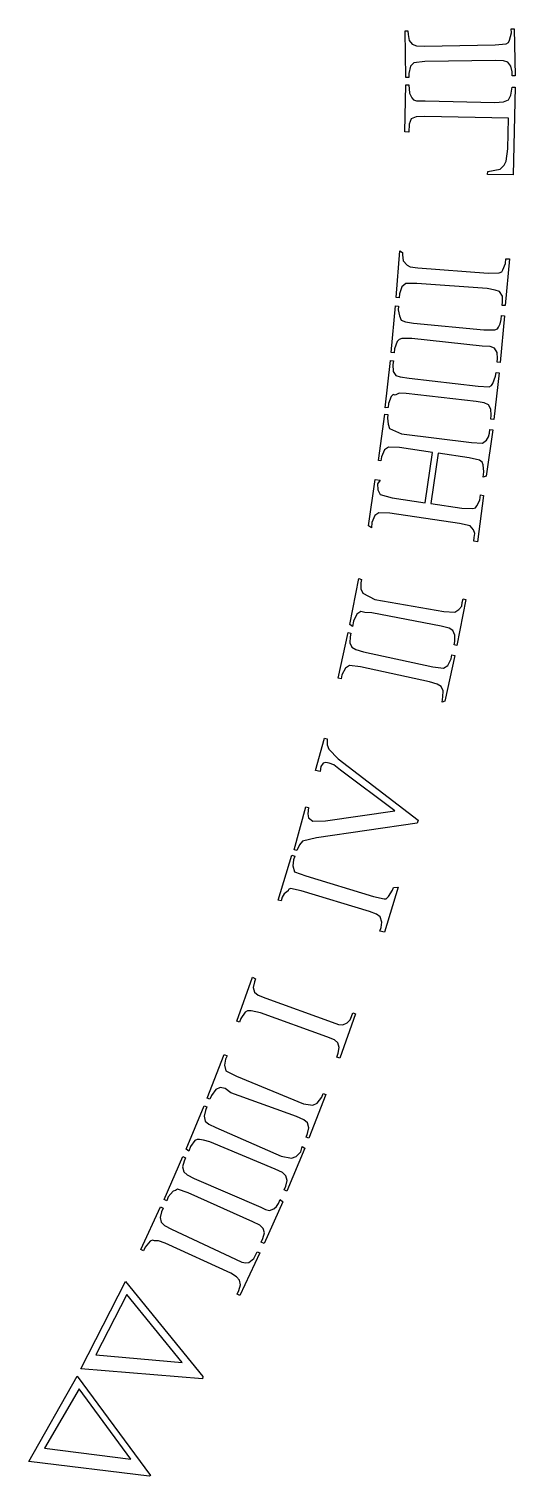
# Model space of a CAD drawing. Extents: x 0 to 660, y 0 to 661.
# Drawn here: x 604.3 to 660.3, y 168.2 to 335.2 of the extents above; entities that cross this region are included whole.
import ezdxf

# ---------------------------------------------------------------- set-up
doc = ezdxf.new("R2010")
doc.units = 0

msp = doc.modelspace()

# ---------------------------------------------------------------- linework, layer by layer
at = {"layer": 'Layer 1'}
for p, q in [((647.65, 334.97), (647.994, 334.975)), ((647.738, 329.566), (647.65, 334.97)), ((647.994, 334.975), (648.001, 334.529)), ((648.001, 334.529), (648.12625, 333.82975)), ((659.594625, 333.620625), (659.715, 333.863)), ((659.715, 333.863), (659.925, 334.722)), ((659.917, 335.169), (660.262, 335.174)), ((659.925, 334.722), (659.917, 335.169)), ((660.262, 335.174), (660.349, 329.771)), ((660.262, 335.174), (660.262, 335.174)), ((648.12625, 333.82975), (648.475, 333.402)), ((648.475, 333.402), (648.984875, 333.24275)), ((648.984875, 333.24275), (649.911, 333.202)), ((649.911, 333.202), (658.059, 333.334)), ((658.059, 333.334), (659.322, 333.475)), ((659.322, 333.475), (659.594625, 333.620625)), ((648.284, 330.878), (648.074, 330.028)), ((648.678, 331.275), (648.284, 330.878)), ((649.94, 331.416), (648.678, 331.275)), ((658.088, 331.548), (649.94, 331.416)), ((659.014125, 331.505375), (658.088, 331.548)), ((659.524, 331.339), (659.014125, 331.505375)), ((659.87275, 330.8865), (659.524, 331.339)), ((659.998, 330.221), (659.87275, 330.8865)), ((648.082, 329.572), (647.738, 329.566)), ((648.074, 330.028), (648.082, 329.572)), ((660.005, 329.765), (659.998, 330.221)), ((660.349, 329.771), (660.005, 329.765)), ((647.621, 323.323), (647.736, 328.735)), ((647.736, 328.735), (648.08, 328.728)), ((648.08, 328.728), (648.17125, 327.7655)), ((648.17125, 327.7655), (648.42, 327.223)), ((648.42, 327.223), (648.641469, 326.982547)), ((659.598, 326.986), (659.870125, 327.5175)), ((659.870125, 327.5175), (660.002, 328.475)), ((660.002, 328.475), (660.346, 328.468)), ((660.346, 328.468), (660.132, 318.35)), ((648.641469, 326.982547), (648.9775, 326.884125)), ((648.9775, 326.884125), (649.994, 326.864)), ((649.994, 326.864), (658.011, 326.694)), ((658.011, 326.694), (659.03025, 326.75375)), ((659.03025, 326.75375), (659.598, 326.986)), ((648.11325, 324.17375), (648.096, 323.261)), ((648.369, 324.791), (648.11325, 324.17375)), ((648.936375, 325.01975), (648.369, 324.791)), ((649.956, 325.079), (648.936375, 325.01975)), ((659.582, 324.874), (649.956, 325.079)), ((659.506, 321.34), (659.582, 324.874)), ((648.096, 323.261), (647.621, 323.323)), ((659.332, 319.907), (659.506, 321.34)), ((657.19, 318.729), (658.63, 319.001)), ((658.63, 319.001), (659.07925, 319.44275)), ((659.07925, 319.44275), (659.332, 319.907)), ((657.183, 318.366), (657.19, 318.729)), ((660.132, 318.35), (657.183, 318.366)), ((657.19, 318.729), (657.19, 318.729)), ((646.641, 304.182), (647.036, 309.572)), ((647.036, 309.572), (647.379, 309.397)), ((647.379, 309.397), (647.346, 309.101)), ((647.346, 309.101), (647.431625, 308.420625)), ((647.431625, 308.420625), (647.887, 307.936)), ((647.887, 307.936), (648.2325, 307.732)), ((648.2325, 307.732), (649.13, 307.609)), ((649.13, 307.609), (657.257, 307.013)), ((658.527, 307.041), (658.81025, 307.167)), ((658.81025, 307.167), (658.954, 307.392)), ((658.954, 307.392), (659.24, 308.127)), ((659.703, 308.649), (659.22, 303.259)), ((659.24, 308.127), (659.272, 308.674)), ((659.272, 308.674), (659.703, 308.649)), ((647.729, 305.8), (647.302, 305.439)), ((649, 305.828), (647.729, 305.8)), ((657.126, 305.232), (649, 305.828)), ((657.257, 307.013), (658.527, 307.041)), ((646.984, 304.157), (646.641, 304.182)), ((647.017, 304.611), (646.984, 304.157)), ((647.302, 305.439), (647.017, 304.611)), ((658.045, 305.05675), (657.126, 305.232)), ((658.538, 304.895), (658.045, 305.05675)), ((658.885625, 304.345), (658.538, 304.895)), ((658.91, 303.708), (658.885625, 304.345)), ((646.06, 297.861), (646.562, 303.242)), ((646.562, 303.242), (646.905, 303.179)), ((646.905, 303.179), (646.863, 302.765)), ((646.863, 302.765), (647.00075, 302.083375)), ((658.877, 303.285), (658.91, 303.708)), ((659.22, 303.259), (658.877, 303.285)), ((658.91, 303.708), (658.91, 303.708)), ((647.00075, 302.083375), (647.212, 301.593)), ((647.212, 301.593), (647.70075, 301.379125)), ((647.70075, 301.379125), (648.617, 301.238)), ((648.617, 301.238), (656.73, 300.48)), ((656.73, 300.48), (658.001, 300.483)), ((658.001, 300.483), (658.308, 300.5975)), ((658.308, 300.5975), (658.435, 300.769)), ((658.435, 300.769), (658.640375, 301.156375)), ((659.121, 302.07), (658.619, 296.689)), ((658.640375, 301.156375), (658.737, 301.657)), ((658.737, 301.657), (658.778, 302.102)), ((658.778, 302.102), (659.121, 302.07)), ((646.746, 299.105), (646.445, 298.283)), ((646.96375, 299.333125), (646.746, 299.105)), ((647.276, 299.457), (646.96375, 299.333125)), ((648.451, 299.459), (647.276, 299.457)), ((656.564, 298.583), (648.451, 299.459)), ((646.403, 297.829), (646.06, 297.861)), ((646.445, 298.283), (646.403, 297.829)), ((657.480625, 298.543375), (656.564, 298.583)), ((657.969, 298.338), (657.480625, 298.543375)), ((658.266875, 297.849875), (657.969, 298.338)), ((658.318, 297.175), (658.266875, 297.849875)), ((658.276, 296.721), (658.318, 297.175)), ((658.318, 297.175), (658.318, 297.175)), ((645.354, 291.466), (645.964, 296.931)), ((645.964, 296.931), (646.306, 296.892)), ((646.306, 296.892), (646.255, 296.449)), ((646.255, 296.449), (646.292625, 295.670375)), ((646.292625, 295.670375), (646.58, 295.215)), ((658.497, 295.509), (657.887, 290.139)), ((658.104, 295.104), (658.154, 295.548)), ((658.154, 295.548), (658.497, 295.509)), ((658.619, 296.689), (658.276, 296.721)), ((646.58, 295.215), (647.082, 295.03925)), ((647.082, 295.03925), (648.112, 294.886)), ((648.112, 294.886), (656.075, 293.968)), ((656.075, 293.968), (657.346, 293.876)), ((657.346, 293.876), (657.636125, 294.0535)), ((657.636125, 294.0535), (657.786, 294.279)), ((657.786, 294.279), (658.104, 295.104)), ((646.065, 292.791), (645.748, 291.975)), ((646.2755, 292.9875), (646.065, 292.791)), ((646.507, 292.911), (646.2755, 292.9875)), ((646.98375, 293.1435), (646.507, 292.911)), ((647.777, 293.112), (646.98375, 293.1435)), ((655.873, 292.193), (647.777, 293.112)), ((656.7865, 292.031125), (655.873, 292.193)), ((644.601, 285.402), (645.311, 290.749)), ((645.311, 290.749), (645.652, 290.7)), ((645.697, 291.523), (645.354, 291.466)), ((645.652, 290.7), (645.627, 290.258)), ((645.748, 291.975), (645.697, 291.523)), ((657.271, 291.801), (656.7865, 292.031125)), ((657.558875, 291.3075), (657.271, 291.801)), ((657.545, 290.178), (657.597, 290.631)), ((657.597, 290.631), (657.558875, 291.3075)), ((657.597, 290.631), (657.597, 290.631)), ((645.627, 290.258), (645.6925, 289.573875)), ((645.6925, 289.573875), (645.875, 289.069)), ((645.875, 289.069), (647.26, 288.466)), ((657.792, 288.931), (657.013, 283.583)), ((657.387, 288.539), (657.452, 288.981)), ((657.452, 288.981), (657.792, 288.931)), ((657.887, 290.139), (657.545, 290.178)), ((647.26, 288.466), (655.314, 287.469)), ((655.314, 287.469), (656.592, 287.405)), ((656.592, 287.405), (657.043, 287.724)), ((657.043, 287.724), (657.288125, 288.11425)), ((657.288125, 288.11425), (657.387, 288.539)), ((644.938, 285.803), (644.872, 285.352)), ((645.281, 286.608), (644.938, 285.803)), ((645.733, 286.937), (645.281, 286.608)), ((647.002, 286.875), (645.733, 286.937)), ((650.804, 286.321), (647.002, 286.875)), ((649.959, 280.522), (650.804, 286.321)), ((651.485, 286.222), (650.64, 280.423)), ((655.056, 285.701), (651.485, 286.222)), ((656.26, 285.413), (655.056, 285.701)), ((644.872, 285.352), (644.601, 285.402)), ((656.559125, 285.215125), (656.26, 285.413)), ((656.649, 284.907), (656.559125, 285.215125)), ((656.738, 284.084), (656.649, 284.907)), ((656.673, 283.475), (656.738, 284.084)), ((643.431, 277.845), (644.209, 283.183)), ((644.209, 283.183), (644.773, 283.134)), ((644.773, 283.134), (644.485, 282.692)), ((644.485, 282.692), (644.501625, 282.00875)), ((657.013, 283.583), (656.673, 283.475)), ((644.501625, 282.00875), (644.774, 281.465)), ((644.774, 281.465), (646.158, 281.076)), ((646.158, 281.076), (649.959, 280.522)), ((655.942, 280.167), (656.285, 280.83)), ((656.69, 281.365), (656.012, 276.026)), ((656.285, 280.83), (656.349, 281.414)), ((656.349, 281.414), (656.69, 281.365)), ((644.18, 279.051), (643.836, 278.237)), ((644.631, 279.371), (644.18, 279.051)), ((645.9, 279.308), (644.631, 279.371)), ((653.954, 278.135), (645.9, 279.308)), ((645.9, 279.308), (645.9, 279.308)), ((650.64, 280.423), (654.212, 279.902)), ((654.212, 279.902), (655.49, 279.838)), ((655.49, 279.838), (655.7775, 279.949625)), ((655.7775, 279.949625), (655.942, 280.167)), ((643.771, 277.628), (643.431, 277.845)), ((643.836, 278.237), (643.771, 277.628)), ((655.158, 277.851), (653.954, 278.135)), ((655.546, 277.386), (655.158, 277.851)), ((655.68775, 276.955625), (655.546, 277.386)), ((655.572, 276.076), (655.636, 276.517)), ((656.012, 276.026), (655.572, 276.076)), ((655.636, 276.517), (655.68775, 276.955625)), ((641.267, 266.483), (642.305, 271.787)), ((642.305, 271.787), (642.643, 271.657)), ((642.557, 271.283), (642.539125, 270.599125)), ((642.539125, 270.599125), (642.786, 270.081)), ((642.643, 271.657), (642.557, 271.283)), ((642.786, 270.081), (644.149, 269.373)), ((644.149, 269.373), (652.146, 267.971)), ((654.683, 269.366), (653.646, 264.062)), ((654.20875, 268.575625), (654.26, 268.994)), ((654.26, 268.994), (654.346, 269.432)), ((654.346, 269.432), (654.683, 269.366)), ((642.074, 267.652), (641.693, 266.864)), ((642.542, 267.959), (642.074, 267.652)), ((643.020375, 267.872625), (642.542, 267.959)), ((643.807, 267.835), (643.020375, 267.872625)), ((651.803, 266.271), (643.807, 267.835)), ((652.146, 267.971), (653.411, 267.899)), ((653.411, 267.899), (653.877, 268.197)), ((653.877, 268.197), (654.20875, 268.575625)), ((639.934, 260.283), (641.078, 265.565)), ((641.078, 265.565), (641.415, 265.492)), ((641.605, 266.243), (641.267, 266.483)), ((641.415, 265.492), (641.32, 265.056)), ((641.693, 266.864), (641.605, 266.243)), ((652.73, 266.035875), (651.803, 266.271)), ((653.165, 265.767), (652.73, 266.035875)), ((653.412125, 265.24225), (653.165, 265.767)), ((641.32, 265.056), (641.288625, 264.37275)), ((641.288625, 264.37275), (641.525, 263.85)), ((641.525, 263.85), (641.9855, 263.579375)), ((653.308, 264.128), (653.396, 264.494)), ((653.646, 264.062), (653.308, 264.128)), ((653.396, 264.494), (653.412125, 265.24225)), ((653.396, 264.494), (653.396, 264.494)), ((641.9855, 263.579375), (642.878, 263.329)), ((642.878, 263.329), (650.842, 261.605)), ((653.406, 262.896), (652.262, 257.614)), ((652.576, 261.743), (652.975, 262.532)), ((652.975, 262.532), (653.069, 262.968)), ((653.069, 262.968), (653.406, 262.896)), ((640.367, 260.656), (640.271, 260.21)), ((640.765, 261.436), (640.367, 260.656)), ((641.238, 261.733), (640.765, 261.436)), ((642.5, 261.583), (641.238, 261.733)), ((641.238, 261.733), (641.238, 261.733)), ((650.464, 259.859), (642.5, 261.583)), ((650.842, 261.605), (652.104, 261.455)), ((652.104, 261.455), (652.576, 261.743)), ((640.271, 260.21), (639.934, 260.283)), ((651.35625, 259.606375), (650.464, 259.859)), ((651.815, 259.329), (651.35625, 259.606375)), ((652.052, 258.8085), (651.815, 259.329)), ((652.022, 258.132), (652.052, 258.8085)), ((651.926, 257.52), (652.022, 258.132)), ((652.262, 257.614), (651.926, 257.52)), ((637.333, 249.614), (638.353, 253.366)), ((638.353, 253.366), (638.685, 253.276)), ((638.685, 253.276), (638.684875, 252.582)), ((638.684875, 252.582), (638.846, 252.095)), ((638.846, 252.095), (639.946, 250.966)), ((638.214, 250.464), (637.955, 250.100875)), ((638.5245, 250.5725), (638.214, 250.464)), ((638.88, 250.477), (638.5245, 250.5725)), ((639.44025, 250.2725), (638.88, 250.477)), ((639.946, 250.966), (649.151, 243.905)), ((637.843, 249.524), (637.333, 249.614)), ((637.955, 250.100875), (637.843, 249.524)), ((640.206, 249.678), (639.44025, 250.2725)), ((646.472, 244.971), (640.206, 249.678)), ((634.849, 240.477), (636.198, 245.44)), ((636.198, 245.44), (636.53, 245.35)), ((636.53, 245.35), (636.447625, 244.619625)), ((636.447625, 244.619625), (636.519, 244.172)), ((636.519, 244.172), (637.008, 243.774)), ((637.008, 243.774), (638.494, 243.814)), ((638.494, 243.814), (646.472, 244.971)), ((649.151, 243.905), (649.06, 243.573)), ((649.06, 243.573), (637.419, 241.879)), ((635.181, 240.386), (634.849, 240.477)), ((635.47125, 241.05375), (635.181, 240.386)), ((635.835, 241.462), (635.47125, 241.05375)), ((637.419, 241.879), (635.835, 241.462)), ((635.835, 241.462), (635.835, 241.462)), ((633.019, 234.687), (634.602, 239.854)), ((634.602, 239.854), (634.931, 239.753)), ((634.8, 239.326), (634.71175, 238.627125)), ((634.931, 239.753), (634.8, 239.326)), ((634.71175, 238.627125), (634.904, 237.941)), ((634.904, 237.941), (636.208, 237.474)), ((636.208, 237.474), (644.032, 235.087)), ((633.688875, 235.420875), (633.482, 235.022)), ((634.153, 235.765), (633.688875, 235.420875)), ((634.217, 235.898375), (634.153, 235.765)), ((634.44, 236.022), (634.217, 235.898375)), ((635.685, 235.767), (634.44, 236.022)), ((634.44, 236.022), (634.44, 236.022)), ((643.561, 233.379), (635.685, 235.767)), ((646.85, 236.158), (645.302, 230.991)), ((645.738, 235.079), (646.202, 235.832)), ((646.202, 235.832), (646.333, 236.123)), ((646.333, 236.123), (646.85, 236.158)), ((633.348, 234.586), (633.019, 234.687)), ((633.482, 235.022), (633.348, 234.586)), ((644.032, 235.087), (645.244, 234.832)), ((645.244, 234.832), (645.492125, 234.8265)), ((645.492125, 234.8265), (645.738, 235.079)), ((644.353875, 233.052375), (643.561, 233.379)), ((644.777, 232.737), (644.353875, 233.052375)), ((644.9695, 232.128625), (644.777, 232.737)), ((644.883, 231.527), (644.9695, 232.128625)), ((644.749, 231.091), (644.883, 231.527)), ((645.302, 230.991), (644.749, 231.091)), ((628.244, 220.719), (630.067, 225.806)), ((630.067, 225.806), (630.391, 225.585)), ((630.391, 225.585), (630.276, 225.269)), ((630.276, 225.269), (630.12475, 224.596125)), ((630.12475, 224.596125), (630.287, 224.047)), ((630.287, 224.047), (630.71075, 223.7185)), ((630.71075, 223.7185), (631.586, 223.354)), ((631.586, 223.354), (639.23, 220.604)), ((628.567, 220.602), (628.244, 220.719)), ((628.721, 221.032), (628.567, 220.602)), ((629.217, 221.753), (628.721, 221.032)), ((629.4935, 221.89075), (629.217, 221.753)), ((629.887, 221.907), (629.4935, 221.89075)), ((630.957, 221.673), (629.887, 221.907)), ((638.627, 218.923), (630.957, 221.673)), ((639.23, 220.604), (639.988875, 220.32825)), ((641.941, 221.549), (640.117, 216.462)), ((640.462, 220.291), (640.967, 220.515)), ((640.967, 220.515), (641.321125, 220.85225)), ((641.321125, 220.85225), (641.466, 221.245)), ((641.466, 221.245), (641.643, 221.665)), ((641.643, 221.665), (641.941, 221.549)), ((639.518125, 218.555375), (638.627, 218.923)), ((638.627, 218.923), (638.627, 218.923)), ((639.988875, 220.32825), (640.462, 220.291)), ((639.897, 218.22), (639.518125, 218.555375)), ((640.0645, 217.6735), (639.897, 218.22)), ((639.947, 217.007), (640.0645, 217.6735)), ((624.816, 211.829), (626.793, 216.858)), ((626.793, 216.858), (627.113, 216.732)), ((626.95, 216.317), (626.80975, 215.6325)), ((626.80975, 215.6325), (626.959, 214.975)), ((627.113, 216.732), (626.95, 216.317)), ((639.793, 216.578), (639.947, 217.007)), ((640.117, 216.462), (639.793, 216.578)), ((626.959, 214.975), (628.211, 214.362)), ((628.211, 214.362), (635.952, 211.189)), ((625.304, 212.127), (625.137, 211.703)), ((625.821, 212.833), (625.304, 212.127)), ((626.336, 213.05), (625.821, 212.833)), ((626.88475, 212.933625), (626.336, 213.05)), ((627.558, 212.467), (626.88475, 212.933625)), ((635.141, 209.72), (627.558, 212.467)), ((638.532, 212.244), (636.555, 207.215)), ((638.049, 211.955), (638.212, 212.37)), ((638.212, 212.37), (638.532, 212.244)), ((622.386, 205.968), (624.464, 210.957)), ((624.61, 210.412), (624.455375, 209.74575)), ((624.464, 210.957), (624.781, 210.824)), ((624.781, 210.824), (624.61, 210.412)), ((625.137, 211.703), (624.816, 211.829)), ((635.952, 211.189), (637.016, 211.031)), ((637.016, 211.031), (637.528, 211.24)), ((637.528, 211.24), (638.049, 211.955)), ((624.455375, 209.74575), (624.594, 209.189)), ((624.594, 209.189), (624.997625, 208.839875)), ((624.997625, 208.839875), (625.831, 208.433)), ((635.981, 209.327), (635.141, 209.72)), ((636.389, 208.979), (635.981, 209.327)), ((636.5515, 208.427875), (636.389, 208.979)), ((636.389, 208.979), (636.389, 208.979)), ((623.674875, 207.066625), (623.41, 206.952)), ((623.93, 207.059), (623.674875, 207.066625)), ((624.398625, 206.997625), (623.93, 207.059)), ((625.144, 206.784), (624.398625, 206.997625)), ((625.831, 208.433), (633.353, 205.143)), ((636.235, 207.341), (636.402, 207.765)), ((636.555, 207.215), (636.235, 207.341)), ((636.402, 207.765), (636.5515, 208.427875)), ((622.704, 205.733), (622.386, 205.968)), ((622.879, 206.256), (622.704, 205.733)), ((623.41, 206.952), (622.879, 206.256)), ((632.666, 203.651), (625.144, 206.784)), ((636.108, 206.074), (634.03, 201.119)), ((635.083, 205.124), (635.618, 205.659)), ((635.618, 205.659), (635.79, 206.24)), ((635.79, 206.24), (636.108, 206.074)), ((619.84, 200.16), (622.017, 205.106)), ((622.152, 204.559), (621.984625, 203.895875)), ((621.984625, 203.895875), (622.112, 203.337)), ((622.017, 205.106), (622.332, 204.968)), ((622.332, 204.968), (622.152, 204.559)), ((633.353, 205.143), (634.567, 204.926)), ((634.567, 204.926), (635.083, 205.124)), ((622.112, 203.337), (622.50875, 202.979375)), ((622.50875, 202.979375), (623.333, 202.555)), ((623.333, 202.555), (631.015, 199.272)), ((633.4985, 203.241875), (632.666, 203.651)), ((633.899, 202.886), (633.4985, 203.241875)), ((633.887, 201.672), (634.0385, 202.331875)), ((634.0385, 202.331875), (633.899, 202.886)), ((633.899, 202.886), (633.899, 202.886)), ((620.338, 200.438), (620.155, 199.981)), ((620.883, 201.123), (620.338, 200.438)), ((621.151, 201.196375), (620.883, 201.123)), ((621.407, 201.32), (621.151, 201.196375)), ((622.614, 200.921), (621.407, 201.32)), ((630.071, 197.576), (622.614, 200.921)), ((633.712, 201.251), (633.887, 201.672)), ((634.03, 201.119), (633.712, 201.251)), ((617.168, 194.387), (619.445, 199.288)), ((619.569, 198.738), (619.388375, 198.07875)), ((619.445, 199.288), (619.757, 199.143)), ((619.757, 199.143), (619.569, 198.738)), ((620.155, 199.981), (619.84, 200.16)), ((631.015, 199.272), (631.558875, 198.9795)), ((633.561, 199.867), (631.384, 195.078)), ((631.558875, 198.9795), (631.997, 198.873)), ((631.997, 198.873), (632.517, 199.061)), ((632.517, 199.061), (632.83875, 199.31925)), ((632.83875, 199.31925), (633.066, 199.693)), ((633.066, 199.693), (633.246, 200.163)), ((633.246, 200.163), (633.561, 199.867)), ((619.388375, 198.07875), (619.504, 197.517)), ((619.504, 197.517), (619.893625, 197.1515)), ((619.893625, 197.1515), (620.71, 196.711)), ((630.894875, 197.2005), (630.071, 197.576)), ((631.289, 196.819), (630.894875, 197.2005)), ((618.232, 195.329), (617.673, 194.655)), ((618.501875, 195.44575), (618.232, 195.329)), ((618.759, 195.393), (618.501875, 195.44575)), ((619.223, 195.38425), (618.759, 195.393)), ((619.957, 195.092), (619.223, 195.38425)), ((620.71, 196.711), (628.1, 193.279)), ((631.069, 195.217), (631.252, 195.634)), ((631.252, 195.634), (631.417125, 196.28725)), ((631.417125, 196.28725), (631.289, 196.819)), ((631.289, 196.819), (631.289, 196.819)), ((617.481, 194.242), (617.168, 194.387)), ((617.673, 194.655), (617.481, 194.242)), ((627.538, 191.659), (619.957, 195.092)), ((630.884, 193.975), (628.608, 189.074)), ((630.224375, 193.342125), (630.384, 193.715)), ((630.384, 193.715), (630.572, 194.12)), ((630.572, 194.12), (630.884, 193.975)), ((631.384, 195.078), (631.069, 195.217)), ((628.1, 193.279), (628.833625, 192.92575)), ((628.833625, 192.92575), (629.298, 192.856)), ((629.298, 192.856), (629.627, 192.8935)), ((629.627, 192.8935), (629.821, 193.033)), ((629.821, 193.033), (630.224375, 193.342125)), ((610.25, 180.606), (615.416, 190.668)), ((615.416, 190.668), (624.311, 179.745)), ((615.416, 190.668), (615.416, 190.668)), ((628.186375, 191.216375), (627.538, 191.659)), ((627.538, 191.659), (627.538, 191.659)), ((628.549, 190.845), (628.186375, 191.216375)), ((628.665875, 190.285375), (628.549, 190.845)), ((615.55, 189.198), (611.969, 182.222)), ((621.931, 181.343), (615.55, 189.198)), ((615.55, 189.198), (615.55, 189.198)), ((628.296, 189.219), (628.488, 189.632)), ((628.608, 189.074), (628.296, 189.219)), ((628.488, 189.632), (628.665875, 190.285375)), ((611.969, 182.222), (621.931, 181.343)), ((624.299, 179.464), (610.25, 180.606)), ((604.254, 169.923), (609.805, 179.778)), ((609.805, 179.778), (618.27, 168.321)), ((609.805, 179.778), (609.805, 179.778)), ((624.311, 179.745), (624.299, 179.464)), ((610.046, 178.304), (606.034, 171.472)), ((616.005, 170.207), (610.046, 178.304)), ((610.046, 178.304), (610.046, 178.304)), ((606.034, 171.472), (616.005, 170.207)), ((618.115, 168.243), (604.254, 169.923)), ((618.27, 168.321), (618.115, 168.243))]:
    msp.add_line(p, q, dxfattribs=at)

doc.saveas('drawing.dxf')
